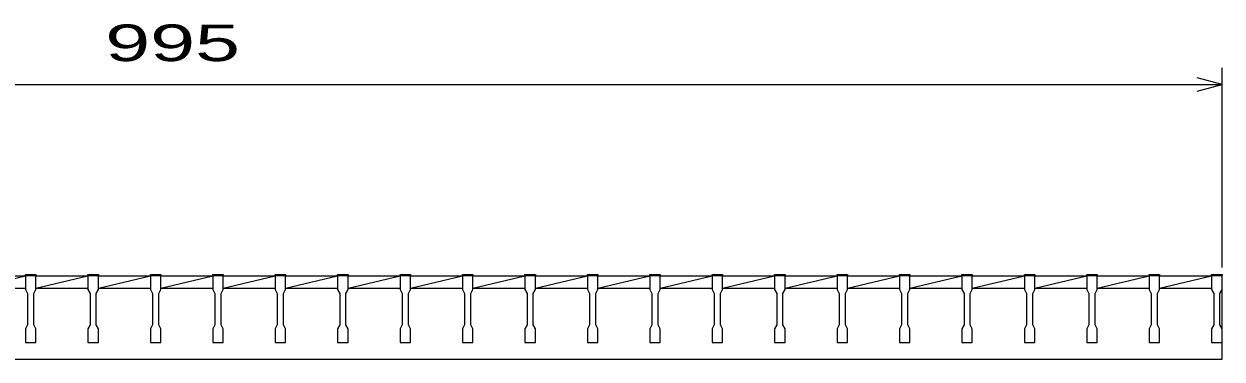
# Model space of a CAD drawing. Units: millimetres, scale not verified. Extents: x -1456 to 1385, y -1026 to 843.
# Drawn here: x -816 to -240, y -384 to -223 of the extents above; entities that cross this region are included whole.
import ezdxf
from ezdxf.enums import TextEntityAlignment as Align

# ---------------------------------------------------------------- set-up
doc = ezdxf.new("R2010")
doc.units = ezdxf.units.MM
doc.header["$LTSCALE"] = 8
doc.layers.add('16', color=3, linetype='Continuous', lineweight=25)
doc.layers.add('22', color=4, linetype='Continuous', lineweight=25)
doc.styles.add('ベクトル', font='')
doc.styles.get('ベクトル').set_extended_font_data('ベクトル')

msp = doc.modelspace()

# ---------------------------------------------------------------- linework, layer by layer
at = {"layer": '16'}
for p, q in [((-840, -344), (-815, -344)), ((-840, -350), (-815, -344)), ((-815, -344), (-815, -343.3)), ((-815, -343.3), (-810, -343.3)), ((-815, -344), (-815, -350.5)), ((-810, -344), (-815, -344)), ((-810, -343.3), (-810, -344)), ((-810, -350.5), (-810, -344)), ((-810, -344), (-785, -344)), ((-810, -350), (-785, -344)), ((-785, -344), (-785, -343.3)), ((-785, -343.3), (-780, -343.3)), ((-785, -344), (-785, -350.5)), ((-780, -344), (-785, -344)), ((-780, -343.3), (-780, -344)), ((-780, -350.5), (-780, -344)), ((-780, -344), (-755, -344)), ((-780, -350), (-755, -344)), ((-755, -344), (-755, -343.3)), ((-755, -343.3), (-750, -343.3)), ((-755, -344), (-755, -350.5)), ((-750, -344), (-755, -344)), ((-750, -343.3), (-750, -344)), ((-750, -350.5), (-750, -344)), ((-750, -344), (-725, -344)), ((-750, -350), (-725, -344)), ((-725, -344), (-725, -343.3)), ((-725, -343.3), (-720, -343.3)), ((-725, -344), (-725, -350.5)), ((-720, -344), (-725, -344)), ((-720, -343.3), (-720, -344)), ((-720, -350.5), (-720, -344)), ((-720, -344), (-695, -344)), ((-720, -350), (-695, -344)), ((-695, -344), (-695, -343.3)), ((-695, -343.3), (-690, -343.3)), ((-695, -344), (-695, -350.5)), ((-690, -344), (-695, -344)), ((-690, -343.3), (-690, -344)), ((-690, -350.5), (-690, -344)), ((-690, -344), (-665, -344)), ((-690, -350), (-665, -344)), ((-665, -344), (-665, -343.3)), ((-665, -343.3), (-660, -343.3)), ((-665, -344), (-665, -350.5)), ((-660, -344), (-665, -344)), ((-660, -343.3), (-660, -344)), ((-660, -350.5), (-660, -344)), ((-660, -344), (-635, -344)), ((-660, -350), (-635, -344)), ((-635, -344), (-635, -343.3)), ((-635, -343.3), (-630, -343.3)), ((-635, -344), (-635, -350.5)), ((-630, -344), (-635, -344)), ((-630, -343.3), (-630, -344)), ((-630, -350.5), (-630, -344)), ((-630, -344), (-605, -344)), ((-630, -350), (-605, -344)), ((-605, -344), (-605, -343.3)), ((-605, -343.3), (-600, -343.3)), ((-605, -344), (-605, -350.5)), ((-600, -344), (-605, -344)), ((-600, -343.3), (-600, -344)), ((-600, -350.5), (-600, -344)), ((-600, -344), (-575, -344)), ((-600, -350), (-575, -344)), ((-575, -344), (-575, -343.3)), ((-575, -343.3), (-570, -343.3)), ((-575, -344), (-575, -350.5)), ((-570, -344), (-575, -344)), ((-570, -343.3), (-570, -344)), ((-570, -350.5), (-570, -344)), ((-570, -344), (-545, -344)), ((-570, -350), (-545, -344)), ((-545, -344), (-545, -343.3)), ((-545, -343.3), (-540, -343.3)), ((-545, -344), (-545, -350.5)), ((-540, -344), (-545, -344)), ((-540, -343.3), (-540, -344)), ((-540, -350.5), (-540, -344)), ((-540, -344), (-515, -344)), ((-540, -350), (-515, -344)), ((-515, -344), (-515, -343.3)), ((-515, -343.3), (-510, -343.3)), ((-515, -344), (-515, -350.5)), ((-510, -344), (-515, -344)), ((-510, -343.3), (-510, -344)), ((-510, -350.5), (-510, -344)), ((-510, -344), (-485, -344)), ((-510, -350), (-485, -344)), ((-485, -344), (-485, -343.3)), ((-485, -343.3), (-480, -343.3)), ((-485, -344), (-485, -350.5)), ((-480, -344), (-485, -344)), ((-480, -343.3), (-480, -344)), ((-480, -350.5), (-480, -344)), ((-480, -344), (-455, -344)), ((-480, -350), (-455, -344)), ((-455, -344), (-455, -343.3)), ((-455, -343.3), (-450, -343.3)), ((-455, -344), (-455, -350.5)), ((-450, -344), (-455, -344)), ((-450, -343.3), (-450, -344)), ((-450, -350.5), (-450, -344)), ((-450, -344), (-425, -344)), ((-450, -350), (-425, -344)), ((-425, -344), (-425, -343.3)), ((-425, -343.3), (-420, -343.3)), ((-425, -344), (-425, -350.5)), ((-420, -344), (-425, -344)), ((-420, -343.3), (-420, -344)), ((-420, -350.5), (-420, -344)), ((-420, -344), (-395, -344)), ((-420, -350), (-395, -344)), ((-395, -344), (-395, -343.3)), ((-395, -343.3), (-390, -343.3)), ((-395, -344), (-395, -350.5)), ((-390, -344), (-395, -344)), ((-390, -343.3), (-390, -344)), ((-390, -350.5), (-390, -344)), ((-390, -344), (-365, -344)), ((-390, -350), (-365, -344)), ((-365, -344), (-365, -343.3)), ((-365, -343.3), (-360, -343.3)), ((-365, -344), (-365, -350.5)), ((-360, -344), (-365, -344)), ((-360, -343.3), (-360, -344)), ((-360, -350.5), (-360, -344)), ((-360, -344), (-335, -344)), ((-360, -350), (-335, -344)), ((-335, -344), (-335, -343.3)), ((-335, -343.3), (-330, -343.3)), ((-335, -344), (-335, -350.5)), ((-330, -344), (-335, -344)), ((-330, -343.3), (-330, -344)), ((-330, -350.5), (-330, -344)), ((-330, -344), (-305, -344)), ((-330, -350), (-305, -344)), ((-305, -344), (-305, -343.3)), ((-305, -343.3), (-300, -343.3)), ((-305, -344), (-305, -350.5)), ((-300, -344), (-305, -344)), ((-300, -343.3), (-300, -344)), ((-300, -350.5), (-300, -344)), ((-300, -344), (-275, -344)), ((-300, -350), (-275, -344)), ((-275, -344), (-275, -343.3)), ((-275, -343.3), (-270, -343.3)), ((-275, -344), (-275, -350.5)), ((-270, -344), (-275, -344)), ((-270, -343.3), (-270, -344)), ((-270, -350.5), (-270, -344)), ((-270, -344), (-245, -344)), ((-270, -350), (-245, -344)), ((-245, -344), (-245, -343.3)), ((-245, -343.3), (-240, -343.3)), ((-245, -344), (-245, -350.5)), ((-240, -344), (-245, -344)), ((-240, -343.3), (-240, -344)), ((-240, -350.5), (-240, -344)), ((-240, -384), (-240, -344)), ((-840, -350), (-815, -350)), ((-815, -350.5), (-814, -352.5)), ((-811, -352.5), (-810, -350.5)), ((-810, -350), (-785, -350)), ((-785, -350.5), (-784, -352.5)), ((-781, -352.5), (-780, -350.5)), ((-780, -350), (-755, -350)), ((-755, -350.5), (-754, -352.5)), ((-751, -352.5), (-750, -350.5)), ((-750, -350), (-725, -350)), ((-725, -350.5), (-724, -352.5)), ((-721, -352.5), (-720, -350.5)), ((-720, -350), (-695, -350)), ((-695, -350.5), (-694, -352.5)), ((-691, -352.5), (-690, -350.5)), ((-690, -350), (-665, -350)), ((-665, -350.5), (-664, -352.5)), ((-661, -352.5), (-660, -350.5)), ((-660, -350), (-635, -350)), ((-635, -350.5), (-634, -352.5)), ((-631, -352.5), (-630, -350.5)), ((-630, -350), (-605, -350)), ((-605, -350.5), (-604, -352.5)), ((-601, -352.5), (-600, -350.5)), ((-600, -350), (-575, -350)), ((-575, -350.5), (-574, -352.5)), ((-571, -352.5), (-570, -350.5)), ((-570, -350), (-545, -350)), ((-545, -350.5), (-544, -352.5)), ((-541, -352.5), (-540, -350.5)), ((-540, -350), (-515, -350)), ((-515, -350.5), (-514, -352.5)), ((-511, -352.5), (-510, -350.5)), ((-510, -350), (-485, -350)), ((-485, -350.5), (-484, -352.5)), ((-481, -352.5), (-480, -350.5)), ((-480, -350), (-455, -350)), ((-455, -350.5), (-454, -352.5)), ((-451, -352.5), (-450, -350.5)), ((-450, -350), (-425, -350)), ((-425, -350.5), (-424, -352.5)), ((-421, -352.5), (-420, -350.5)), ((-420, -350), (-395, -350)), ((-395, -350.5), (-394, -352.5)), ((-391, -352.5), (-390, -350.5)), ((-390, -350), (-365, -350)), ((-365, -350.5), (-364, -352.5)), ((-361, -352.5), (-360, -350.5)), ((-360, -350), (-335, -350)), ((-335, -350.5), (-334, -352.5)), ((-331, -352.5), (-330, -350.5)), ((-330, -350), (-305, -350)), ((-305, -350.5), (-304, -352.5)), ((-301, -352.5), (-300, -350.5)), ((-300, -350), (-275, -350)), ((-275, -350.5), (-274, -352.5)), ((-271, -352.5), (-270, -350.5)), ((-270, -350), (-245, -350)), ((-245, -350.5), (-244, -352.5)), ((-241, -352.5), (-240, -350.5)), ((-814, -352.5), (-814, -367.5)), ((-811, -367.5), (-811, -352.5)), ((-784, -352.5), (-784, -367.5)), ((-781, -367.5), (-781, -352.5)), ((-754, -352.5), (-754, -367.5)), ((-751, -367.5), (-751, -352.5)), ((-724, -352.5), (-724, -367.5)), ((-721, -367.5), (-721, -352.5)), ((-694, -352.5), (-694, -367.5)), ((-691, -367.5), (-691, -352.5)), ((-664, -352.5), (-664, -367.5)), ((-661, -367.5), (-661, -352.5)), ((-634, -352.5), (-634, -367.5)), ((-631, -367.5), (-631, -352.5)), ((-604, -352.5), (-604, -367.5)), ((-601, -367.5), (-601, -352.5)), ((-574, -352.5), (-574, -367.5)), ((-571, -367.5), (-571, -352.5)), ((-544, -352.5), (-544, -367.5)), ((-541, -367.5), (-541, -352.5)), ((-514, -352.5), (-514, -367.5)), ((-511, -367.5), (-511, -352.5)), ((-484, -352.5), (-484, -367.5)), ((-481, -367.5), (-481, -352.5)), ((-454, -352.5), (-454, -367.5)), ((-451, -367.5), (-451, -352.5)), ((-424, -352.5), (-424, -367.5)), ((-421, -367.5), (-421, -352.5)), ((-394, -352.5), (-394, -367.5)), ((-391, -367.5), (-391, -352.5)), ((-364, -352.5), (-364, -367.5)), ((-361, -367.5), (-361, -352.5)), ((-334, -352.5), (-334, -367.5)), ((-331, -367.5), (-331, -352.5)), ((-304, -352.5), (-304, -367.5)), ((-301, -367.5), (-301, -352.5)), ((-274, -352.5), (-274, -367.5)), ((-271, -367.5), (-271, -352.5)), ((-244, -352.5), (-244, -367.5)), ((-241, -367.5), (-241, -352.5)), ((-814, -367.5), (-815, -369.5)), ((-810, -369.5), (-811, -367.5)), ((-784, -367.5), (-785, -369.5)), ((-780, -369.5), (-781, -367.5)), ((-754, -367.5), (-755, -369.5)), ((-750, -369.5), (-751, -367.5)), ((-724, -367.5), (-725, -369.5)), ((-720, -369.5), (-721, -367.5)), ((-694, -367.5), (-695, -369.5)), ((-690, -369.5), (-691, -367.5)), ((-664, -367.5), (-665, -369.5)), ((-660, -369.5), (-661, -367.5)), ((-634, -367.5), (-635, -369.5)), ((-630, -369.5), (-631, -367.5)), ((-604, -367.5), (-605, -369.5)), ((-600, -369.5), (-601, -367.5)), ((-574, -367.5), (-575, -369.5)), ((-570, -369.5), (-571, -367.5)), ((-544, -367.5), (-545, -369.5)), ((-540, -369.5), (-541, -367.5)), ((-514, -367.5), (-515, -369.5)), ((-510, -369.5), (-511, -367.5)), ((-484, -367.5), (-485, -369.5)), ((-480, -369.5), (-481, -367.5)), ((-454, -367.5), (-455, -369.5)), ((-450, -369.5), (-451, -367.5)), ((-424, -367.5), (-425, -369.5)), ((-420, -369.5), (-421, -367.5)), ((-394, -367.5), (-395, -369.5)), ((-390, -369.5), (-391, -367.5)), ((-364, -367.5), (-365, -369.5)), ((-360, -369.5), (-361, -367.5)), ((-334, -367.5), (-335, -369.5)), ((-330, -369.5), (-331, -367.5)), ((-304, -367.5), (-305, -369.5)), ((-300, -369.5), (-301, -367.5)), ((-274, -367.5), (-275, -369.5)), ((-270, -369.5), (-271, -367.5)), ((-244, -367.5), (-245, -369.5)), ((-240, -369.5), (-241, -367.5)), ((-815, -369.5), (-815, -376)), ((-810, -376), (-810, -369.5)), ((-785, -369.5), (-785, -376)), ((-780, -376), (-780, -369.5)), ((-755, -369.5), (-755, -376)), ((-750, -376), (-750, -369.5)), ((-725, -369.5), (-725, -376)), ((-720, -376), (-720, -369.5)), ((-695, -369.5), (-695, -376)), ((-690, -376), (-690, -369.5)), ((-665, -369.5), (-665, -376)), ((-660, -376), (-660, -369.5)), ((-635, -369.5), (-635, -376)), ((-630, -376), (-630, -369.5)), ((-605, -369.5), (-605, -376)), ((-600, -376), (-600, -369.5)), ((-575, -369.5), (-575, -376)), ((-570, -376), (-570, -369.5)), ((-545, -369.5), (-545, -376)), ((-540, -376), (-540, -369.5)), ((-515, -369.5), (-515, -376)), ((-510, -376), (-510, -369.5)), ((-485, -369.5), (-485, -376)), ((-480, -376), (-480, -369.5)), ((-455, -369.5), (-455, -376)), ((-450, -376), (-450, -369.5)), ((-425, -369.5), (-425, -376)), ((-420, -376), (-420, -369.5)), ((-395, -369.5), (-395, -376)), ((-390, -376), (-390, -369.5)), ((-365, -369.5), (-365, -376)), ((-360, -376), (-360, -369.5)), ((-335, -369.5), (-335, -376)), ((-330, -376), (-330, -369.5)), ((-305, -369.5), (-305, -376)), ((-300, -376), (-300, -369.5)), ((-275, -369.5), (-275, -376)), ((-270, -376), (-270, -369.5)), ((-245, -369.5), (-245, -376)), ((-240, -376), (-240, -369.5)), ((-815, -376), (-810, -376)), ((-785, -376), (-780, -376)), ((-755, -376), (-750, -376)), ((-725, -376), (-720, -376)), ((-695, -376), (-690, -376)), ((-665, -376), (-660, -376)), ((-635, -376), (-630, -376)), ((-605, -376), (-600, -376)), ((-575, -376), (-570, -376)), ((-545, -376), (-540, -376)), ((-515, -376), (-510, -376)), ((-485, -376), (-480, -376)), ((-455, -376), (-450, -376)), ((-425, -376), (-420, -376)), ((-395, -376), (-390, -376)), ((-365, -376), (-360, -376)), ((-335, -376), (-330, -376)), ((-305, -376), (-300, -376)), ((-275, -376), (-270, -376)), ((-245, -376), (-240, -376)), ((-1235, -384), (-240, -384))]:
    msp.add_line(p, q, dxfattribs=at)
at = {"layer": '22'}
for p, q in [((-240, -340), (-240, -244)), ((-1235, -252), (-240, -252)), ((-240, -252), (-252, -248.8)), ((-252, -255.2), (-240, -252))]:
    msp.add_line(p, q, dxfattribs=at)

# ---------------------------------------------------------------- texts
at = {"layer": '22', "color": 2, "style": 'ベクトル', "width": 1.65}
msp.add_text(' 995 ', height=17.6, dxfattribs=at).set_placement((-787.5, -232), align=Align.MIDDLE_LEFT)

doc.saveas('drawing.dxf')
